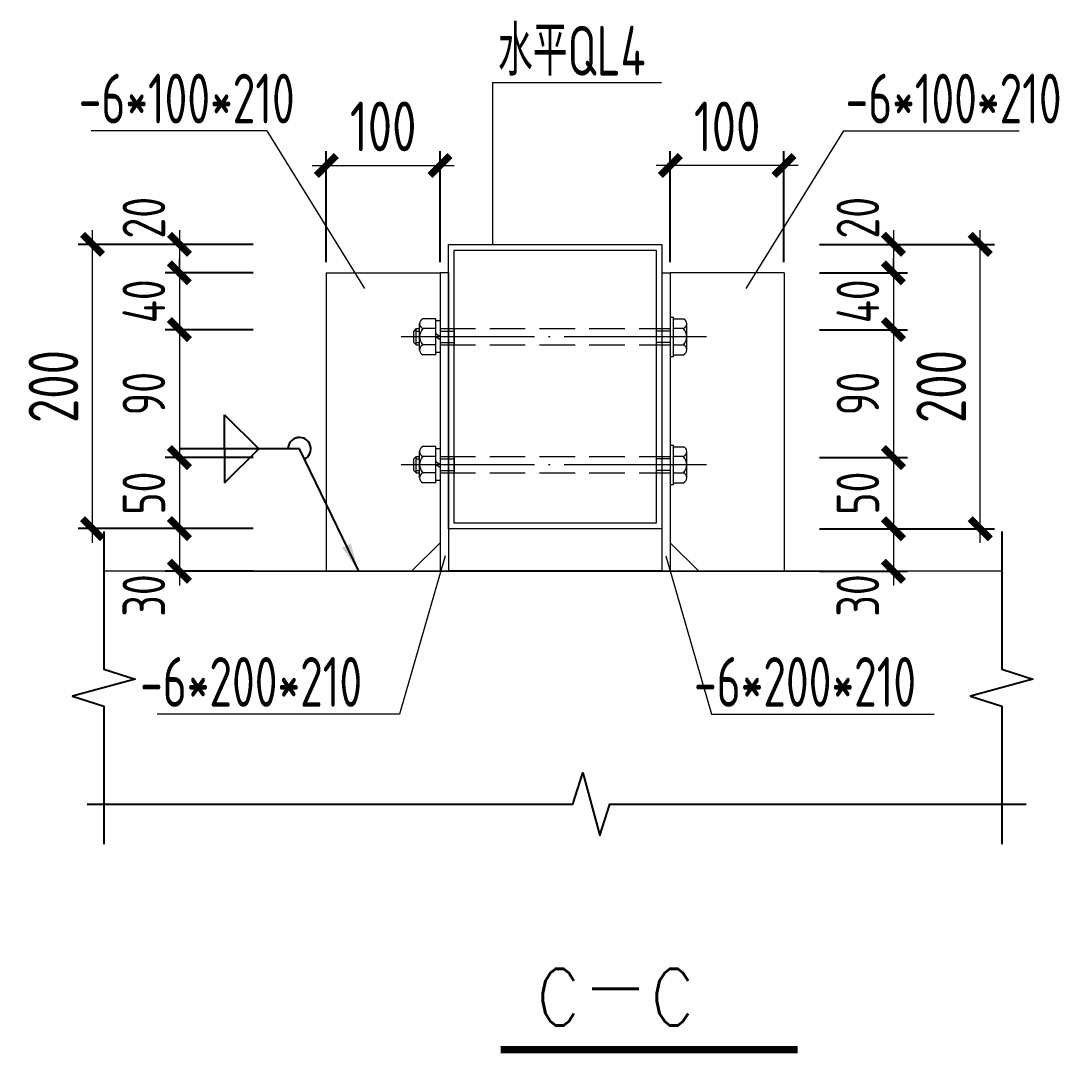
# Model space of a CAD drawing. Extents: x -2746917 to -971774, y -3334247 to -3250358.
# Drawn here: x -1465434 to -1458128, y -3295629 to -3288368 of the extents above; entities that cross this region are included whole.
import ezdxf

# ---------------------------------------------------------------- set-up
doc = ezdxf.new("R2010")
doc.units = 0
doc.header["$LTSCALE"] = 1000
doc.header["$MEASUREMENT"] = 0
doc.header["$PDMODE"] = 35
doc.linetypes.add('DASH', pattern=[0.35, 0.25, -0.1])
doc.linetypes.add('DOTE', pattern=[2.42, 2, -0.2, 0.02, -0.2])
doc.layers.get('0').update_dxf_attribs({"linetype": 'CONTINUOUS'})
doc.layers.get('Defpoints').update_dxf_attribs({"linetype": 'CONTINUOUS'})
for name, color, linetype in [('AXIS', 253, 'DOTE'), ('DIM', 3, 'CONTINUOUS'), ('NUM', 7, 'CONTINUOUS'), ('TDB_中实线', 7, 'CONTINUOUS'), ('TEXT', 7, 'CONTINUOUS'), ('THIN', 7, 'CONTINUOUS'), ('WELD', 7, 'CONTINUOUS')]:
    doc.layers.add(name, color=color, linetype=linetype)
doc.layers.add('BEAM', color=7, linetype='CONTINUOUS', lineweight=13)
doc.styles.add('TSSD_Dimension', font='tssdeng.shx', dxfattribs={"width": 0.75, "bigfont": 'Hztxt.shx'})
doc.styles.add('TSSD_Rein', font='Tssdeng.shx', dxfattribs={"width": 0.75, "bigfont": 'hztxt.shx'})
doc.styles.add('正文', font='romans.shx', dxfattribs={"width": 0.71, "bigfont": 'hztxt.shx'})
doc.dimstyles.new('TSSD_10_100', dxfattribs={"dimtxt": 350, "dimasz": 100, "dimexe": 100, "dimexo": 250, "dimgap": 100, "dimtad": 1, "dimdec": 0, "dimlfac": 0.1, "dimzin": 0, "dimdsep": 46, "dimtxsty": 'TSSD_Dimension', "dimblk": 'ARCHTICK', "dimcen": 0, "dimdle": 100, "dimclrt": 7, "dimadec": 0, "dimazin": 0, "dimtfac": 1, "dimtdec": 0, "dimtix": 1, "dimtmove": 2, "dimatfit": 3, "dimldrblk": 'ARCHTICK', "dimfxl": 1, "dimtolj": 1, "dimtzin": 0, "dimlwd": 5, "dimarcsym": 0})
doc.dimstyles.new('TSSD_LEADER_STYLE_200.0', dxfattribs={"dimtxt": 700, "dimasz": 200, "dimexe": 200, "dimexo": 500, "dimgap": 0.09, "dimtad": 0, "dimtih": 1, "dimtoh": 1, "dimdec": 4, "dimzin": 0, "dimdsep": 46, "dimtxsty": 'Standard', "dimcen": 0.09, "dimdle": 200, "dimclrt": 7, "dimadec": 0, "dimazin": 0, "dimtfac": 1, "dimtdec": 4, "dimtofl": 0, "dimtmove": 0, "dimatfit": 3, "dimfxl": 1, "dimtolj": 1, "dimtzin": 0, "dimarcsym": 0})

# ---------------------------------------------------------------- blocks, each defined once
blk = doc.blocks.new('_ArchTick')
at = {"color": 0, "const_width": 0.5}
blk.add_lwpolyline([(-0.707, -0.707), (0.707, 0.707)], dxfattribs=at)
blk = doc.blocks.new('*D2239')
at = {"layer": 'Defpoints', "color": 0}
for p in [(-1462484, -3289385.9), (-1463284, -3290314.7), (-1462484, -3290314.7)]:
    blk.add_point(p, dxfattribs=at)
at = {"layer": 'DIM', "color": 0, "lineweight": -2}
for p, q in [((-1463284, -3290064.7), (-1463284, -3289285.9)), ((-1462484, -3290064.7), (-1462484, -3289285.9))]:
    blk.add_line(p, q, dxfattribs=at)
at = {"layer": 'DIM', "color": 0, "lineweight": 5}
blk.add_line((-1463384, -3289385.9), (-1462384, -3289385.9), dxfattribs=at)
at = {"layer": 'DIM', "color": 0, "lineweight": 5, "xscale": 100, "yscale": 100, "zscale": 100, "rotation": 180}
blk.add_blockref('_ArchTick', (-1463284, -3289385.9), dxfattribs=at)
at = {"layer": 'DIM', "color": 0, "lineweight": 5, "xscale": 100, "yscale": 100, "zscale": 100}
blk.add_blockref('_ArchTick', (-1462484, -3289385.9), dxfattribs=at)
at = {"layer": 'DIM', "color": 7, "insert": (-1462884, -3289110.9), "char_height": 350, "attachment_point": 5, "style": 'TSSD_Dimension'}
blk.add_mtext('\\A1;100', dxfattribs=at)
blk = doc.blocks.new('_WELD004')
at = {"color": 0, "linetype": 'ByBlock'}
for p, q in [((0, 1), (1, 0)), ((0, 0), (0, 1))]:
    blk.add_line(p, q, dxfattribs=at)
blk = doc.blocks.new('*D2240')
at = {"layer": 'Defpoints', "color": 0}
for p in [(-1460864, -3289385.9), (-1460864, -3290314.7), (-1460064, -3290314.7)]:
    blk.add_point(p, dxfattribs=at)
at = {"layer": 'DIM', "color": 0, "lineweight": -2}
for p, q in [((-1460864, -3290064.7), (-1460864, -3289285.9)), ((-1460064, -3290064.7), (-1460064, -3289285.9))]:
    blk.add_line(p, q, dxfattribs=at)
at = {"layer": 'DIM', "color": 0, "lineweight": 5}
blk.add_line((-1459964, -3289385.9), (-1460964, -3289385.9), dxfattribs=at)
at = {"layer": 'DIM', "color": 0, "lineweight": 5, "xscale": 100, "yscale": 100, "zscale": 100, "rotation": 180}
blk.add_blockref('_ArchTick', (-1460864, -3289385.9), dxfattribs=at)
at = {"layer": 'DIM', "color": 0, "lineweight": 5, "xscale": 100, "yscale": 100, "zscale": 100}
blk.add_blockref('_ArchTick', (-1460064, -3289385.9), dxfattribs=at)
at = {"layer": 'DIM', "color": 7, "insert": (-1460464, -3289110.9), "char_height": 350, "attachment_point": 5, "style": 'TSSD_Dimension'}
blk.add_mtext('\\A1;100', dxfattribs=at)
blk = doc.blocks.new('*D2241')
at = {"layer": 'Defpoints', "color": 0}
for p in [(-1463547.9, -3289940.6), (-1464317.6, -3290140.6), (-1463547.9, -3290140.6)]:
    blk.add_point(p, dxfattribs=at)
at = {"layer": 'DIM', "color": 0, "lineweight": 5}
blk.add_line((-1464317.6, -3289840.6), (-1464317.6, -3290240.6), dxfattribs=at)
at = {"layer": 'DIM', "color": 0, "lineweight": -2}
for p, q in [((-1463797.9, -3289940.6), (-1464417.6, -3289940.6)), ((-1463797.9, -3290140.6), (-1464417.6, -3290140.6))]:
    blk.add_line(p, q, dxfattribs=at)
at = {"layer": 'DIM', "color": 0, "lineweight": 5, "xscale": 100, "yscale": 100, "zscale": 100}
for p, rotation in [((-1464317.6, -3289940.6), 90), ((-1464317.6, -3290140.6), 270)]:
    blk.add_blockref('_ArchTick', p, dxfattribs=dict(at, rotation=rotation))
at = {"layer": 'DIM', "color": 7, "insert": (-1464567.6, -3289753.5), "char_height": 300, "attachment_point": 5, "rotation": 90, "style": 'TSSD_Dimension'}
blk.add_mtext('\\A1;20', dxfattribs=at)
blk = doc.blocks.new('*D2242')
at = {"layer": 'Defpoints', "color": 0}
for p in [(-1463547.9, -3290140.6), (-1464317.6, -3290540.6), (-1463547.9, -3290540.6)]:
    blk.add_point(p, dxfattribs=at)
at = {"layer": 'DIM', "color": 0, "lineweight": 5}
for p, q in [((-1464317.6, -3290140.6), (-1464317.6, -3290040.6)), ((-1464317.6, -3290140.6), (-1464317.6, -3290540.6)), ((-1464317.6, -3290540.6), (-1464317.6, -3290640.6))]:
    blk.add_line(p, q, dxfattribs=at)
at = {"layer": 'DIM', "color": 0, "lineweight": -2}
for p, q in [((-1463797.9, -3290140.6), (-1464417.6, -3290140.6)), ((-1463797.9, -3290540.6), (-1464417.6, -3290540.6))]:
    blk.add_line(p, q, dxfattribs=at)
at = {"layer": 'DIM', "color": 0, "lineweight": 5, "xscale": 100, "yscale": 100, "zscale": 100}
for p, rotation in [((-1464317.6, -3290140.6), 270), ((-1464317.6, -3290540.6), 90)]:
    blk.add_blockref('_ArchTick', p, dxfattribs=dict(at, rotation=rotation))
at = {"layer": 'DIM', "color": 7, "insert": (-1464567.6, -3290340.6), "char_height": 300, "attachment_point": 5, "rotation": 90, "style": 'TSSD_Dimension'}
blk.add_mtext('\\A1;40', dxfattribs=at)
blk = doc.blocks.new('*D2243')
at = {"layer": 'Defpoints', "color": 0}
for p in [(-1463547.9, -3290540.6), (-1464317.6, -3291440.1), (-1463547.9, -3291440.1)]:
    blk.add_point(p, dxfattribs=at)
at = {"layer": 'DIM', "color": 0, "lineweight": 5}
blk.add_line((-1464317.6, -3290440.6), (-1464317.6, -3291540.1), dxfattribs=at)
at = {"layer": 'DIM', "color": 0, "lineweight": -2}
for p, q in [((-1463797.9, -3290540.6), (-1464417.6, -3290540.6)), ((-1463797.9, -3291440.1), (-1464417.6, -3291440.1))]:
    blk.add_line(p, q, dxfattribs=at)
at = {"layer": 'DIM', "color": 0, "lineweight": 5, "xscale": 100, "yscale": 100, "zscale": 100}
for p, rotation in [((-1464317.6, -3290540.6), 90), ((-1464317.6, -3291440.1), 270)]:
    blk.add_blockref('_ArchTick', p, dxfattribs=dict(at, rotation=rotation))
at = {"layer": 'DIM', "color": 7, "insert": (-1464567.6, -3290990.4), "char_height": 300, "attachment_point": 5, "rotation": 90, "style": 'TSSD_Dimension'}
blk.add_mtext('\\A1;90', dxfattribs=at)
blk = doc.blocks.new('*D2244')
at = {"layer": 'Defpoints', "color": 0}
for p in [(-1463547.9, -3291440.1), (-1464317.6, -3291940.1), (-1463547.9, -3291940.1)]:
    blk.add_point(p, dxfattribs=at)
at = {"layer": 'DIM', "color": 0, "lineweight": 5}
blk.add_line((-1464317.6, -3291340.1), (-1464317.6, -3292040.1), dxfattribs=at)
at = {"layer": 'DIM', "color": 0, "lineweight": -2}
for p, q in [((-1463797.9, -3291440.1), (-1464417.6, -3291440.1)), ((-1463797.9, -3291940.1), (-1464417.6, -3291940.1))]:
    blk.add_line(p, q, dxfattribs=at)
at = {"layer": 'DIM', "color": 0, "lineweight": 5, "xscale": 100, "yscale": 100, "zscale": 100}
for p, rotation in [((-1464317.6, -3291440.1), 90), ((-1464317.6, -3291940.1), 270)]:
    blk.add_blockref('_ArchTick', p, dxfattribs=dict(at, rotation=rotation))
at = {"layer": 'DIM', "color": 7, "insert": (-1464567.6, -3291690.1), "char_height": 300, "attachment_point": 5, "rotation": 90, "style": 'TSSD_Dimension'}
blk.add_mtext('\\A1;50', dxfattribs=at)
blk = doc.blocks.new('*D2245')
at = {"layer": 'Defpoints', "color": 0}
for p in [(-1463547.9, -3291940.1), (-1464317.6, -3292240.1), (-1463547.9, -3292240.1)]:
    blk.add_point(p, dxfattribs=at)
at = {"layer": 'DIM', "color": 0, "lineweight": 5}
blk.add_line((-1464317.6, -3291840.1), (-1464317.6, -3292340.1), dxfattribs=at)
at = {"layer": 'DIM', "color": 0, "lineweight": -2}
for p, q in [((-1463797.9, -3291940.1), (-1464417.6, -3291940.1)), ((-1463797.9, -3292240.1), (-1464417.6, -3292240.1))]:
    blk.add_line(p, q, dxfattribs=at)
at = {"layer": 'DIM', "color": 0, "lineweight": 5, "xscale": 100, "yscale": 100, "zscale": 100}
for p, rotation in [((-1464317.6, -3291940.1), 90), ((-1464317.6, -3292240.1), 270)]:
    blk.add_blockref('_ArchTick', p, dxfattribs=dict(at, rotation=rotation))
at = {"layer": 'DIM', "color": 7, "insert": (-1464567.6, -3292409.9), "char_height": 300, "attachment_point": 5, "rotation": 90, "style": 'TSSD_Dimension'}
blk.add_mtext('\\A1;30', dxfattribs=at)
blk = doc.blocks.new('*D2246')
at = {"layer": 'Defpoints', "color": 0, "ltscale": 1.5}
for p in [(-1464929.1, -3289940.6), (-1463547.9, -3289940.6), (-1463547.9, -3291940.1, 576)]:
    blk.add_point(p, dxfattribs=at)
at = {"layer": 'DIM', "color": 0, "lineweight": 5, "ltscale": 1.5}
blk.add_line((-1464929.1, -3292040.1), (-1464929.1, -3289840.6), dxfattribs=at)
at = {"layer": 'DIM', "color": 0, "lineweight": -2, "ltscale": 1.5}
for p, q in [((-1463797.9, -3289940.6), (-1465029.1, -3289940.6)), ((-1463797.9, -3291940.1), (-1465029.1, -3291940.1))]:
    blk.add_line(p, q, dxfattribs=at)
at = {"layer": 'DIM', "color": 0, "lineweight": 5, "ltscale": 1.5, "xscale": 100, "yscale": 100, "zscale": 100}
for p, rotation in [((-1464929.1, -3289940.6), 90), ((-1464929.1, -3291940.1), 270)]:
    blk.add_blockref('_ArchTick', p, dxfattribs=dict(at, rotation=rotation))
at = {"layer": 'DIM', "color": 7, "ltscale": 1.5, "insert": (-1465204.1, -3290940.4), "char_height": 350, "attachment_point": 5, "rotation": 90, "style": 'TSSD_Dimension'}
blk.add_mtext('\\A1;200', dxfattribs=at)
blk = doc.blocks.new('*D2247')
at = {"layer": 'Defpoints', "color": 0}
for p in [(-1460064, -3289940.6), (-1460064, -3290140.6), (-1459294.3, -3290140.6)]:
    blk.add_point(p, dxfattribs=at)
at = {"layer": 'DIM', "color": 0, "lineweight": 5}
blk.add_line((-1459294.3, -3289840.6), (-1459294.3, -3290240.6), dxfattribs=at)
at = {"layer": 'DIM', "color": 0, "lineweight": -2}
for p, q in [((-1459814, -3289940.6), (-1459194.3, -3289940.6)), ((-1459814, -3290140.6), (-1459194.3, -3290140.6))]:
    blk.add_line(p, q, dxfattribs=at)
at = {"layer": 'DIM', "color": 0, "lineweight": 5, "xscale": 100, "yscale": 100, "zscale": 100}
for p, rotation in [((-1459294.3, -3289940.6), 90), ((-1459294.3, -3290140.6), 270)]:
    blk.add_blockref('_ArchTick', p, dxfattribs=dict(at, rotation=rotation))
at = {"layer": 'DIM', "color": 7, "insert": (-1459544.3, -3289753.5), "char_height": 300, "attachment_point": 5, "rotation": 90, "style": 'TSSD_Dimension'}
blk.add_mtext('\\A1;20', dxfattribs=at)
blk = doc.blocks.new('*D2248')
at = {"layer": 'Defpoints', "color": 0}
for p in [(-1460064, -3290140.6), (-1460064, -3290540.6), (-1459294.3, -3290540.6)]:
    blk.add_point(p, dxfattribs=at)
at = {"layer": 'DIM', "color": 0, "lineweight": 5}
for p, q in [((-1459294.3, -3290140.6), (-1459294.3, -3290040.6)), ((-1459294.3, -3290140.6), (-1459294.3, -3290540.6)), ((-1459294.3, -3290540.6), (-1459294.3, -3290640.6))]:
    blk.add_line(p, q, dxfattribs=at)
at = {"layer": 'DIM', "color": 0, "lineweight": -2}
for p, q in [((-1459814, -3290140.6), (-1459194.3, -3290140.6)), ((-1459814, -3290540.6), (-1459194.3, -3290540.6))]:
    blk.add_line(p, q, dxfattribs=at)
at = {"layer": 'DIM', "color": 0, "lineweight": 5, "xscale": 100, "yscale": 100, "zscale": 100}
for p, rotation in [((-1459294.3, -3290140.6), 270), ((-1459294.3, -3290540.6), 90)]:
    blk.add_blockref('_ArchTick', p, dxfattribs=dict(at, rotation=rotation))
at = {"layer": 'DIM', "color": 7, "insert": (-1459544.3, -3290340.6), "char_height": 300, "attachment_point": 5, "rotation": 90, "style": 'TSSD_Dimension'}
blk.add_mtext('\\A1;40', dxfattribs=at)
blk = doc.blocks.new('*D2249')
at = {"layer": 'Defpoints', "color": 0}
for p in [(-1460064, -3290540.6), (-1460064, -3291440.1), (-1459294.3, -3291440.1)]:
    blk.add_point(p, dxfattribs=at)
at = {"layer": 'DIM', "color": 0, "lineweight": 5}
blk.add_line((-1459294.3, -3290440.6), (-1459294.3, -3291540.1), dxfattribs=at)
at = {"layer": 'DIM', "color": 0, "lineweight": -2}
for p, q in [((-1459814, -3290540.6), (-1459194.3, -3290540.6)), ((-1459814, -3291440.1), (-1459194.3, -3291440.1))]:
    blk.add_line(p, q, dxfattribs=at)
at = {"layer": 'DIM', "color": 0, "lineweight": 5, "xscale": 100, "yscale": 100, "zscale": 100}
for p, rotation in [((-1459294.3, -3290540.6), 90), ((-1459294.3, -3291440.1), 270)]:
    blk.add_blockref('_ArchTick', p, dxfattribs=dict(at, rotation=rotation))
at = {"layer": 'DIM', "color": 7, "insert": (-1459544.3, -3290990.4), "char_height": 300, "attachment_point": 5, "rotation": 90, "style": 'TSSD_Dimension'}
blk.add_mtext('\\A1;90', dxfattribs=at)
blk = doc.blocks.new('*D2250')
at = {"layer": 'Defpoints', "color": 0}
for p in [(-1460064, -3291440.1), (-1460064, -3291940.6, -576), (-1459294.3, -3291940.6)]:
    blk.add_point(p, dxfattribs=at)
at = {"layer": 'DIM', "color": 0, "lineweight": 5}
blk.add_line((-1459294.3, -3291340.1), (-1459294.3, -3292040.6), dxfattribs=at)
at = {"layer": 'DIM', "color": 0, "lineweight": -2}
for p, q in [((-1459814, -3291440.1), (-1459194.3, -3291440.1)), ((-1459814, -3291940.6), (-1459194.3, -3291940.6))]:
    blk.add_line(p, q, dxfattribs=at)
at = {"layer": 'DIM', "color": 0, "lineweight": 5, "xscale": 100, "yscale": 100, "zscale": 100}
for p, rotation in [((-1459294.3, -3291440.1), 90), ((-1459294.3, -3291940.6), 270)]:
    blk.add_blockref('_ArchTick', p, dxfattribs=dict(at, rotation=rotation))
at = {"layer": 'DIM', "color": 7, "insert": (-1459544.3, -3291690.4), "char_height": 300, "attachment_point": 5, "rotation": 90, "style": 'TSSD_Dimension'}
blk.add_mtext('\\A1;50', dxfattribs=at)
blk = doc.blocks.new('*D2251')
at = {"layer": 'Defpoints', "color": 0}
for p in [(-1460064, -3291940.6, -576), (-1460064, -3292240.1), (-1459294.3, -3292240.1)]:
    blk.add_point(p, dxfattribs=at)
at = {"layer": 'DIM', "color": 0, "lineweight": 5}
blk.add_line((-1459294.3, -3291840.6), (-1459294.3, -3292340.1), dxfattribs=at)
at = {"layer": 'DIM', "color": 0, "lineweight": -2}
for p, q in [((-1459814, -3291940.6), (-1459194.3, -3291940.6)), ((-1459814, -3292240.1), (-1459194.3, -3292240.1))]:
    blk.add_line(p, q, dxfattribs=at)
at = {"layer": 'DIM', "color": 0, "lineweight": 5, "xscale": 100, "yscale": 100, "zscale": 100}
for p, rotation in [((-1459294.3, -3291940.6), 90), ((-1459294.3, -3292240.1), 270)]:
    blk.add_blockref('_ArchTick', p, dxfattribs=dict(at, rotation=rotation))
at = {"layer": 'DIM', "color": 7, "insert": (-1459544.3, -3292409.9), "char_height": 300, "attachment_point": 5, "rotation": 90, "style": 'TSSD_Dimension'}
blk.add_mtext('\\A1;30', dxfattribs=at)
blk = doc.blocks.new('*D2252')
at = {"layer": 'Defpoints', "color": 0, "ltscale": 1.5}
for p in [(-1460064, -3289940.6), (-1458682.8, -3289940.6), (-1460064, -3291940.6)]:
    blk.add_point(p, dxfattribs=at)
at = {"layer": 'DIM', "color": 0, "lineweight": 5, "ltscale": 1.5}
blk.add_line((-1458682.8, -3292040.6), (-1458682.8, -3289840.6), dxfattribs=at)
at = {"layer": 'DIM', "color": 0, "lineweight": -2, "ltscale": 1.5}
for p, q in [((-1459814, -3289940.6), (-1458582.8, -3289940.6)), ((-1459814, -3291940.6), (-1458582.8, -3291940.6))]:
    blk.add_line(p, q, dxfattribs=at)
at = {"layer": 'DIM', "color": 0, "lineweight": 5, "ltscale": 1.5, "xscale": 100, "yscale": 100, "zscale": 100}
for p, rotation in [((-1458682.8, -3289940.6), 90), ((-1458682.8, -3291940.6), 270)]:
    blk.add_blockref('_ArchTick', p, dxfattribs=dict(at, rotation=rotation))
at = {"layer": 'DIM', "color": 7, "ltscale": 1.5, "insert": (-1458957.8, -3290940.6), "char_height": 350, "attachment_point": 5, "rotation": 90, "style": 'TSSD_Dimension'}
blk.add_mtext('\\A1;200', dxfattribs=at)

msp = doc.modelspace()

# ---------------------------------------------------------------- linework, layer by layer
at = {"layer": 'AXIS', "linetype": 'DOTE', "lineweight": 9, "ltscale": 0.5}
for p, q in [((-1460609.77, -3290590.44, 288), (-1462758.14, -3290590.44, 288)), ((-1460609.77, -3291490.11, 288), (-1462758.14, -3291490.11, 288))]:
    msp.add_line(p, q, dxfattribs=at)
at = {"layer": 'BEAM', "linetype": 'ByBlock'}
for p, q in [((-1463283.95, -3290140.59, 288), (-1463283.95, -3292240.11, 288)), ((-1463283.95, -3290140.59, 288), (-1462483.95, -3290140.59, 288)), ((-1462483.95, -3290140.59, 288), (-1462483.95, -3292240.11, 288)), ((-1462423.95, -3290140.59, 288), (-1462483.95, -3290140.59, 288)), ((-1462423.95, -3290140.59, 288), (-1462423.95, -3292240.11, 288)), ((-1460923.95, -3290140.59, 288), (-1460923.95, -3292240.11, 288)), ((-1460923.95, -3290140.59, 288), (-1460863.95, -3290140.59, 288)), ((-1460863.95, -3290140.59, 288), (-1460863.95, -3292240.11, 288)), ((-1460063.95, -3290140.59, 288), (-1460863.95, -3290140.59, 288)), ((-1460063.95, -3290140.59, 288), (-1460063.95, -3292240.11, 288)), ((-1462483.95, -3292040.11, 288), (-1462683.95, -3292240.11, 288)), ((-1460863.95, -3292040.11, 288), (-1460663.95, -3292240.11, 288)), ((-1458532.37, -3292240.11, 288), (-1464848.74, -3292240.11, 288)), ((-1464146.56, -3292240.11, 288), (-1459796.15, -3292240.11, 288)), ((-1463946.56, -3292240.11, 288), (-1459596.15, -3292240.11, 288))]:
    msp.add_line(p, q, dxfattribs=at)
at = {"layer": 'BEAM', "color": 1, "linetype": 'ByBlock'}
for p, q in [((-1462512.75, -3290463.58, 288), (-1462604.85, -3290463.58, 288)), ((-1462512.75, -3290717.02, 288), (-1462512.75, -3290463.58, 288)), ((-1460863.95, -3290452.35, 288), (-1460863.95, -3290728.83, 288)), ((-1460863.95, -3290452.35, 288), (-1460840.91, -3290452.35, 288)), ((-1460840.91, -3290463.87, 288), (-1460771.79, -3290463.87, 288)), ((-1462650.93, -3290532.7, 288), (-1462668.21, -3290549.98, 288)), ((-1462650.93, -3290532.7, 288), (-1462627.89, -3290532.7, 288)), ((-1462650.93, -3290647.9, 288), (-1462650.93, -3290532.7, 288)), ((-1462627.89, -3290682.46, 288), (-1462627.89, -3290498.14, 288)), ((-1462512.75, -3290532.7, 288), (-1462604.85, -3290532.7, 288)), ((-1462512.75, -3290701.46, 288), (-1462512.75, -3290479.13, 288)), ((-1462483.95, -3290479.13, 288), (-1462512.75, -3290479.13, 288)), ((-1462483.95, -3290479.13, 288), (-1462483.95, -3290701.46, 288)), ((-1462383.95, -3290532.7, 288), (-1462383.95, -3290647.9, 288)), ((-1460963.95, -3290532.7, 288), (-1460963.95, -3290647.9, 288)), ((-1460748.75, -3290682.75, 288), (-1460748.75, -3290498.43, 288)), ((-1462668.21, -3290630.62, 288), (-1462668.21, -3290549.98, 288)), ((-1462650.93, -3290549.98, 288), (-1462627.89, -3290549.98, 288)), ((-1462483.95, -3290590.59, 288), (-1462512.75, -3290570.14, 288)), ((-1462483.95, -3290610.89, 288), (-1462512.75, -3290590.44, 288)), ((-1462483.95, -3290549.98, 288), (-1462383.95, -3290549.98, 288)), ((-1460863.95, -3290549.98, 288), (-1460963.95, -3290549.98, 288)), ((-1462668.21, -3290630.62, 288), (-1462650.93, -3290647.9, 288)), ((-1462650.93, -3290630.62, 288), (-1462627.89, -3290630.62, 288)), ((-1462650.93, -3290647.9, 288), (-1462627.89, -3290647.9, 288)), ((-1462512.75, -3290647.9, 288), (-1462604.85, -3290647.9, 288)), ((-1462483.95, -3290630.62, 288), (-1462383.95, -3290630.62, 288)), ((-1460863.95, -3290630.62, 288), (-1460963.95, -3290630.62, 288)), ((-1462512.75, -3290717.02, 288), (-1462604.85, -3290717.02, 288)), ((-1462483.95, -3290701.46, 288), (-1462512.75, -3290701.46, 288)), ((-1460840.91, -3290717.31, 288), (-1460771.79, -3290717.31, 288)), ((-1462627.89, -3291582.13, 288), (-1462627.89, -3291397.81, 288)), ((-1462512.75, -3291363.25, 288), (-1462604.85, -3291363.25, 288)), ((-1462512.75, -3291616.69, 288), (-1462512.75, -3291363.25, 288)), ((-1462512.75, -3291601.13, 288), (-1462512.75, -3291378.8, 288)), ((-1462483.95, -3291378.8, 288), (-1462512.75, -3291378.8, 288)), ((-1462483.95, -3291378.8, 288), (-1462483.95, -3291601.13, 288)), ((-1460863.95, -3291352.02, 288), (-1460863.95, -3291628.5, 288)), ((-1460863.95, -3291352.02, 288), (-1460840.91, -3291352.02, 288)), ((-1460840.91, -3291363.54, 288), (-1460771.79, -3291363.54, 288)), ((-1460748.75, -3291582.42, 288), (-1460748.75, -3291398.1, 288)), ((-1462650.93, -3291432.37, 288), (-1462668.21, -3291449.65, 288)), ((-1462668.21, -3291530.29, 288), (-1462668.21, -3291449.65, 288)), ((-1462650.93, -3291432.37, 288), (-1462627.89, -3291432.37, 288)), ((-1462650.93, -3291547.57, 288), (-1462650.93, -3291432.37, 288)), ((-1462650.93, -3291449.65, 288), (-1462627.89, -3291449.65, 288)), ((-1462512.75, -3291432.37, 288), (-1462604.85, -3291432.37, 288)), ((-1462483.95, -3291490.26, 288), (-1462512.75, -3291469.81, 288)), ((-1462483.95, -3291449.65, 288), (-1462383.95, -3291449.65, 288)), ((-1462383.95, -3291432.37, 288), (-1462383.95, -3291547.57, 288)), ((-1460963.95, -3291432.37, 288), (-1460963.95, -3291547.57, 288)), ((-1460863.95, -3291449.65, 288), (-1460963.95, -3291449.65, 288)), ((-1462668.21, -3291530.29, 288), (-1462650.93, -3291547.57, 288)), ((-1462650.93, -3291530.29, 288), (-1462627.89, -3291530.29, 288)), ((-1462650.93, -3291547.57, 288), (-1462627.89, -3291547.57, 288)), ((-1462512.75, -3291547.57, 288), (-1462604.85, -3291547.57, 288)), ((-1462483.95, -3291510.56, 288), (-1462512.75, -3291490.11, 288)), ((-1462483.95, -3291530.29, 288), (-1462383.95, -3291530.29, 288)), ((-1460863.95, -3291530.29, 288), (-1460963.95, -3291530.29, 288)), ((-1462512.75, -3291616.69, 288), (-1462604.85, -3291616.69, 288)), ((-1462483.95, -3291601.13, 288), (-1462512.75, -3291601.13, 288)), ((-1460840.91, -3291616.98, 288), (-1460771.79, -3291616.98, 288))]:
    msp.add_line(p, q, dxfattribs=at)
at = {"layer": 'BEAM', "color": 1, "linetype": 'DASH'}
for p, q in [((-1462483.95, -3290532.7, 288), (-1460863.95, -3290532.7, 288)), ((-1462483.95, -3290647.9, 288), (-1460863.95, -3290647.9, 288)), ((-1462483.95, -3291432.37, 288), (-1460863.95, -3291432.37, 288)), ((-1462483.95, -3291547.57, 288), (-1460863.95, -3291547.57, 288))]:
    msp.add_line(p, q, dxfattribs=at)
at = {"layer": 'BEAM', "color": 6, "linetype": 'ByBlock', "elevation": 288}
for points in [[(-1460923.95, -3289940.59), (-1460923.95, -3291940.59), (-1462423.95, -3291940.59), (-1462423.95, -3289940.59)], [(-1460963.95, -3289980.59), (-1460963.95, -3291900.59), (-1462383.95, -3291900.59), (-1462383.95, -3289980.59)]]:
    msp.add_lwpolyline(points, close=True, dxfattribs=at)
at = {"layer": 'BEAM', "color": 1, "linetype": 'ByBlock', "elevation": 288}
for points in [[(-1462604.85, -3290463.58, 0.6666667), (-1462604.85, -3290532.7, 0.4), (-1462604.85, -3290647.9, 0.6666667), (-1462604.85, -3290717.02)], [(-1460840.91, -3290648.19), (-1460771.79, -3290648.19, 0.4), (-1460771.79, -3290532.99), (-1460840.91, -3290532.99)], [(-1462604.85, -3291363.25, 0.6666667), (-1462604.85, -3291432.37, 0.4), (-1462604.85, -3291547.57, 0.6666667), (-1462604.85, -3291616.69)], [(-1460840.91, -3291547.86), (-1460771.79, -3291547.86, 0.4), (-1460771.79, -3291432.66), (-1460840.91, -3291432.66)]]:
    msp.add_lwpolyline(points, format="xyb", dxfattribs=at)
for points in [[(-1460863.95, -3290728.83), (-1460840.91, -3290728.83), (-1460840.91, -3290452.35)], [(-1460863.95, -3291628.5), (-1460840.91, -3291628.5), (-1460840.91, -3291352.02)]]:
    msp.add_lwpolyline(points, dxfattribs=at)
at = {"layer": 'BEAM', "color": 1, "linetype": 'ByBlock'}
for centre in [(-1460786.19, -3290498.43, 288), (-1460786.19, -3290682.75, 288), (-1460786.19, -3291398.1, 288), (-1460786.19, -3291582.42, 288)]:
    msp.add_arc(centre, 37.44, 292.619865, 67.380135, dxfattribs=at)
at = {"layer": 'NUM', "const_width": 50}
msp.add_lwpolyline([(-1462058.04, -3295604.47), (-1459967.3, -3295604.47)], dxfattribs=at)
at = {"layer": 'TDB_中实线', "ltscale": 1.5}
msp.add_line((-1460923.95, -3292240.11, 288), (-1462423.95, -3292240.11, 288), dxfattribs=at)
at = {"layer": 'TEXT', "lineweight": 9}
for p, q in [((-1462113.88, -3288802.13, 288), (-1460924.9, -3288802.13, 288)), ((-1462113.88, -3288802.13, 288), (-1462113.88, -3289940.59, 288)), ((-1463702.43, -3289142.33), (-1464937.28, -3289142.33)), ((-1463702.43, -3289142.33), (-1463015.79, -3290250.66, 183.8)), ((-1459645.48, -3289142.33), (-1460332.12, -3290250.66, 183.8)), ((-1459645.48, -3289142.33), (-1458410.63, -3289142.33)), ((-1462447.17, -3292130.84, -576), (-1462769.44, -3293245.06, -576)), ((-1460896.39, -3292130.84, -576), (-1460574.12, -3293245.06, -576)), ((-1462769.44, -3293245.06, -576), (-1464473.98, -3293245.06, -576)), ((-1460574.12, -3293245.06, -576), (-1459007.99, -3293245.06, -576))]:
    msp.add_line(p, q, dxfattribs=at)
at = {"layer": 'THIN', "elevation": 288}
for points in [[(-1464848.74, -3291960.11), (-1464848.74, -3292929.32), (-1464628.74, -3292999.32), (-1465068.74, -3293119.32), (-1464848.74, -3293189.32), (-1464848.74, -3294158.53)], [(-1458532.37, -3291960.11), (-1458532.37, -3292929.32), (-1458312.37, -3292999.32), (-1458752.37, -3293119.32), (-1458532.37, -3293189.32), (-1458532.37, -3294158.53)], [(-1464967.5, -3293878.53), (-1461548.63, -3293878.53), (-1461478.63, -3293658.53), (-1461358.63, -3294098.53), (-1461288.63, -3293878.53), (-1458360.83, -3293878.53)]]:
    msp.add_lwpolyline(points, dxfattribs=at)
at = {"layer": 'WELD'}
msp.add_line((-1463473.27, -3291378.95, -288), (-1464319.42, -3291378.95, -288), dxfattribs=at)
msp.add_arc((-1463473.27, -3291378.95, -288), 80, 295.907238, 180, dxfattribs=at)

# ---------------------------------------------------------------- block references
at = {"layer": 'WELD', "xscale": 240, "yscale": 240, "zscale": 240}
msp.add_blockref('_WELD004', (-1463999.42, -3291378.95, -288), dxfattribs=at)
at = {"layer": 'WELD', "xscale": -240, "yscale": 240, "zscale": 240, "rotation": 180}
msp.add_blockref('_WELD004', (-1463999.42, -3291378.95, -288), dxfattribs=at)

# ---------------------------------------------------------------- texts
at = {"layer": 'TEXT', "lineweight": 9}
for s, height, style, width, p in [('水平QL4', 350, 'TSSD_Rein', 0.7, (-1462076.57, -3288753.61, 346.52)), ('-6*100*210', 350, 'TSSD_Rein', 0.7, (-1465025.97, -3289090.39)), ('-6*100*210', 350, 'TSSD_Rein', 0.7, (-1459630.67, -3289090.39)), ('-6*200*210', 350, 'TSSD_Rein', 0.7, (-1464594.26, -3293193.13, -576)), ('-6*200*210', 350, 'TSSD_Rein', 0.7, (-1460696.95, -3293193.13, -576)), ('c-c', 600.008, '正文', 0.71, (-1461815.74, -3295434.8))]:
    msp.add_text(s, height=height, dxfattribs=dict(at, style=style, width=width)).set_placement(p)

# ---------------------------------------------------------------- dimensions: what is measured, and where the dimension line sits
at = {"layer": 'DIM'}
dim = msp.add_linear_dim(base=(-1462483.95, -3289385.89, 288), p1=(-1463283.95, -3290314.72, 288), p2=(-1462483.95, -3290314.72, 288), text='100', dimstyle='TSSD_10_100', dxfattribs=at)
dim.commit()
dim.dimension.update_dxf_attribs({"geometry": '*D2239', "text_midpoint": (-1462883.95, -3289110.89, 288)})
dim = msp.add_linear_dim(base=(-1460863.95, -3289385.89, 288), p1=(-1460063.95, -3290314.72, 288), p2=(-1460863.95, -3290314.72, 288), angle=180, text='100', dimstyle='TSSD_10_100', dxfattribs=at)
dim.commit()
dim.dimension.update_dxf_attribs({"geometry": '*D2240', "text_midpoint": (-1460463.95, -3289110.89, 288)})
for base, p1, p2, picture, middle in [((-1464317.61, -3290140.59, 288), (-1463547.94, -3289940.59, 288), (-1463547.94, -3290140.59, 288), '*D2241', (-1464567.61, -3289753.48, 288)), ((-1459294.28, -3290140.59, 864), (-1460063.95, -3289940.59, 864), (-1460063.95, -3290140.59, 864), '*D2247', (-1459544.28, -3289753.48, 864)), ((-1464317.61, -3292240.11, 288), (-1463547.94, -3291940.11, 288), (-1463547.94, -3292240.11, 288), '*D2245', (-1464567.61, -3292409.92, 288)), ((-1459294.28, -3292240.11, 864), (-1460063.95, -3291940.59, 288), (-1460063.95, -3292240.11, 864), '*D2251', (-1459544.28, -3292409.92, 864))]:
    dim = msp.add_linear_dim(base=base, p1=p1, p2=p2, angle=90, dimstyle='TSSD_10_100', override={"dimtxt": 300}, dxfattribs=at)
    dim.commit()
    dim.dimension.update_dxf_attribs({"geometry": picture, "text_midpoint": middle, "dimtype": 160})
at = {"layer": 'DIM', "ltscale": 1.5}
for base, p1, p2, picture, middle in [((-1464929.06, -3289940.59, -288), (-1463547.94, -3291940.11, 288), (-1463547.94, -3289940.59, -288), '*D2246', (-1465204.06, -3290940.35, -288)), ((-1458682.83, -3289940.59, 288), (-1460063.95, -3291940.59, 288), (-1460063.95, -3289940.59, 288), '*D2252', (-1458957.83, -3290940.59, 288))]:
    dim = msp.add_linear_dim(base=base, p1=p1, p2=p2, angle=90, dimstyle='TSSD_10_100', dxfattribs=at)
    dim.commit()
    dim.dimension.update_dxf_attribs({"geometry": picture, "text_midpoint": middle})
at = {"layer": 'DIM'}
for base, p1, p2, picture, middle in [((-1464317.61, -3290540.59, 288), (-1463547.94, -3290140.59, 288), (-1463547.94, -3290540.59, 288), '*D2242', (-1464567.61, -3290340.59, 288)), ((-1459294.28, -3290540.59, 864), (-1460063.95, -3290140.59, 864), (-1460063.95, -3290540.59, 864), '*D2248', (-1459544.28, -3290340.59, 864)), ((-1464317.61, -3291440.11, 288), (-1463547.94, -3290540.59, 288), (-1463547.94, -3291440.11, 288), '*D2243', (-1464567.61, -3290990.35, 288)), ((-1459294.28, -3291440.11, 864), (-1460063.95, -3290540.59, 864), (-1460063.95, -3291440.11, 864), '*D2249', (-1459544.28, -3290990.35, 864)), ((-1464317.61, -3291940.11, 288), (-1463547.94, -3291440.11, 288), (-1463547.94, -3291940.11, 288), '*D2244', (-1464567.61, -3291690.11, 288)), ((-1459294.28, -3291940.59, 864), (-1460063.95, -3291440.11, 864), (-1460063.95, -3291940.59, 288), '*D2250', (-1459544.28, -3291690.35, 864))]:
    dim = msp.add_linear_dim(base=base, p1=p1, p2=p2, angle=90, dimstyle='TSSD_10_100', override={"dimtxt": 300}, dxfattribs=at)
    dim.commit()
    dim.dimension.update_dxf_attribs({"geometry": picture, "text_midpoint": middle})

# ---------------------------------------------------------------- leaders
at = {"layer": 'WELD'}
msp.add_leader([(-1463054.97, -3292240.11, -288), (-1463473.27, -3291378.95, -288)], dimstyle='TSSD_LEADER_STYLE_200.0', dxfattribs=at)

doc.saveas('drawing.dxf')
